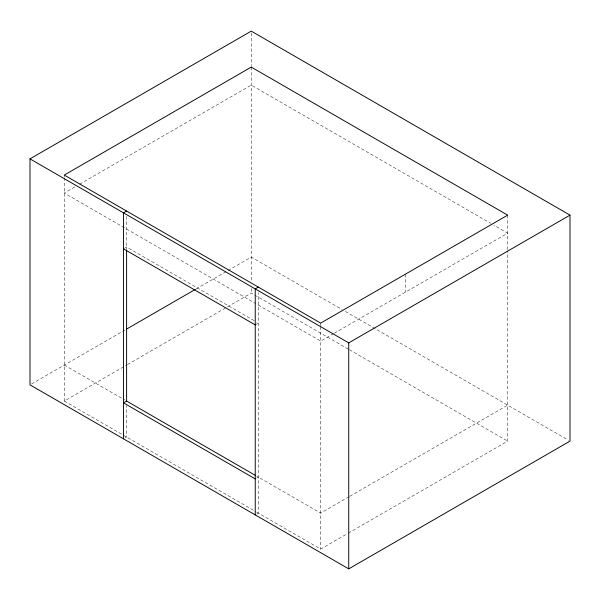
<?xml version="1.0" encoding="UTF-8"?>
<svg xmlns="http://www.w3.org/2000/svg" width="600" height="600" viewBox="0 0 600 600"><rect width="100%" height="100%" fill="white"/><g stroke="black" fill="none" stroke-linecap="round" stroke-linejoin="round"><path stroke-width="0.45" stroke-dasharray="3 2.25" d="M74.805 186.983L64.282 193.058L255.93 303.705M79.657 184.178L251.265 85.102L490.635 223.298M124.275 248.385L126.608 247.035L255.93 321.697M31.62 383.925L124.988 330.015M196.155 288.93L251.265 257.115L342.142 309.577M64.282 177.765L64.282 401.055L126.608 365.07M127.417 364.597L251.265 293.1L348.638 349.312M255.24 324.892L258.36 323.1L256.74 322.163M125.047 437.94L126.608 437.04L126.608 405.668M333.608 333.63L320.685 341.093L256.74 304.17M334.418 333.157L507.675 233.138L493.875 225.173M256.8 478.013L258.36 477.112M256.8 513.998L258.36 513.097L258.36 292.507M349.02 496.74L320.685 513.097L256.74 476.183M349.822 496.275L507.675 405.143M256.74 512.168L320.685 549.082L347.4 533.662M348.21 533.197L507.675 441.127L507.675 250.897M345.345 311.43L568.38 440.197M349.447 349.778L507.675 441.127M64.282 365.07L124.988 400.118M64.282 401.055L255.93 511.702M507.675 215.138L507.675 249.96M405.502 274.132L405.502 292.125M320.685 323.1L320.685 325.793M320.685 326.692L320.685 549.082M251.265 32.992L251.265 65.677M251.265 67.11L251.265 281.1M251.265 288.48L251.265 293.1M126.608 216.442L126.608 248.903M64.282 175.065L64.282 176.865"/><path stroke-width="0.9" d="M30 158.873L251.265 31.125L570 215.138L570 441.127L348.735 568.875L30 384.862L30 158.873L348.735 342.885L570 215.138M126.608 211.05L123.495 212.85L123.495 438.84M126.608 329.085L195.413 289.358M258.36 287.108L255.24 288.907L255.24 514.898M255.12 475.252L126.608 401.055L123.495 402.847L255.24 478.912M123.495 248.835L255.24 324.892M348.735 342.885L348.735 568.875M126.608 249.833L126.608 401.055M251.265 67.11L64.282 175.065L320.685 323.1L507.675 215.138L251.265 67.11"/></g></svg>
